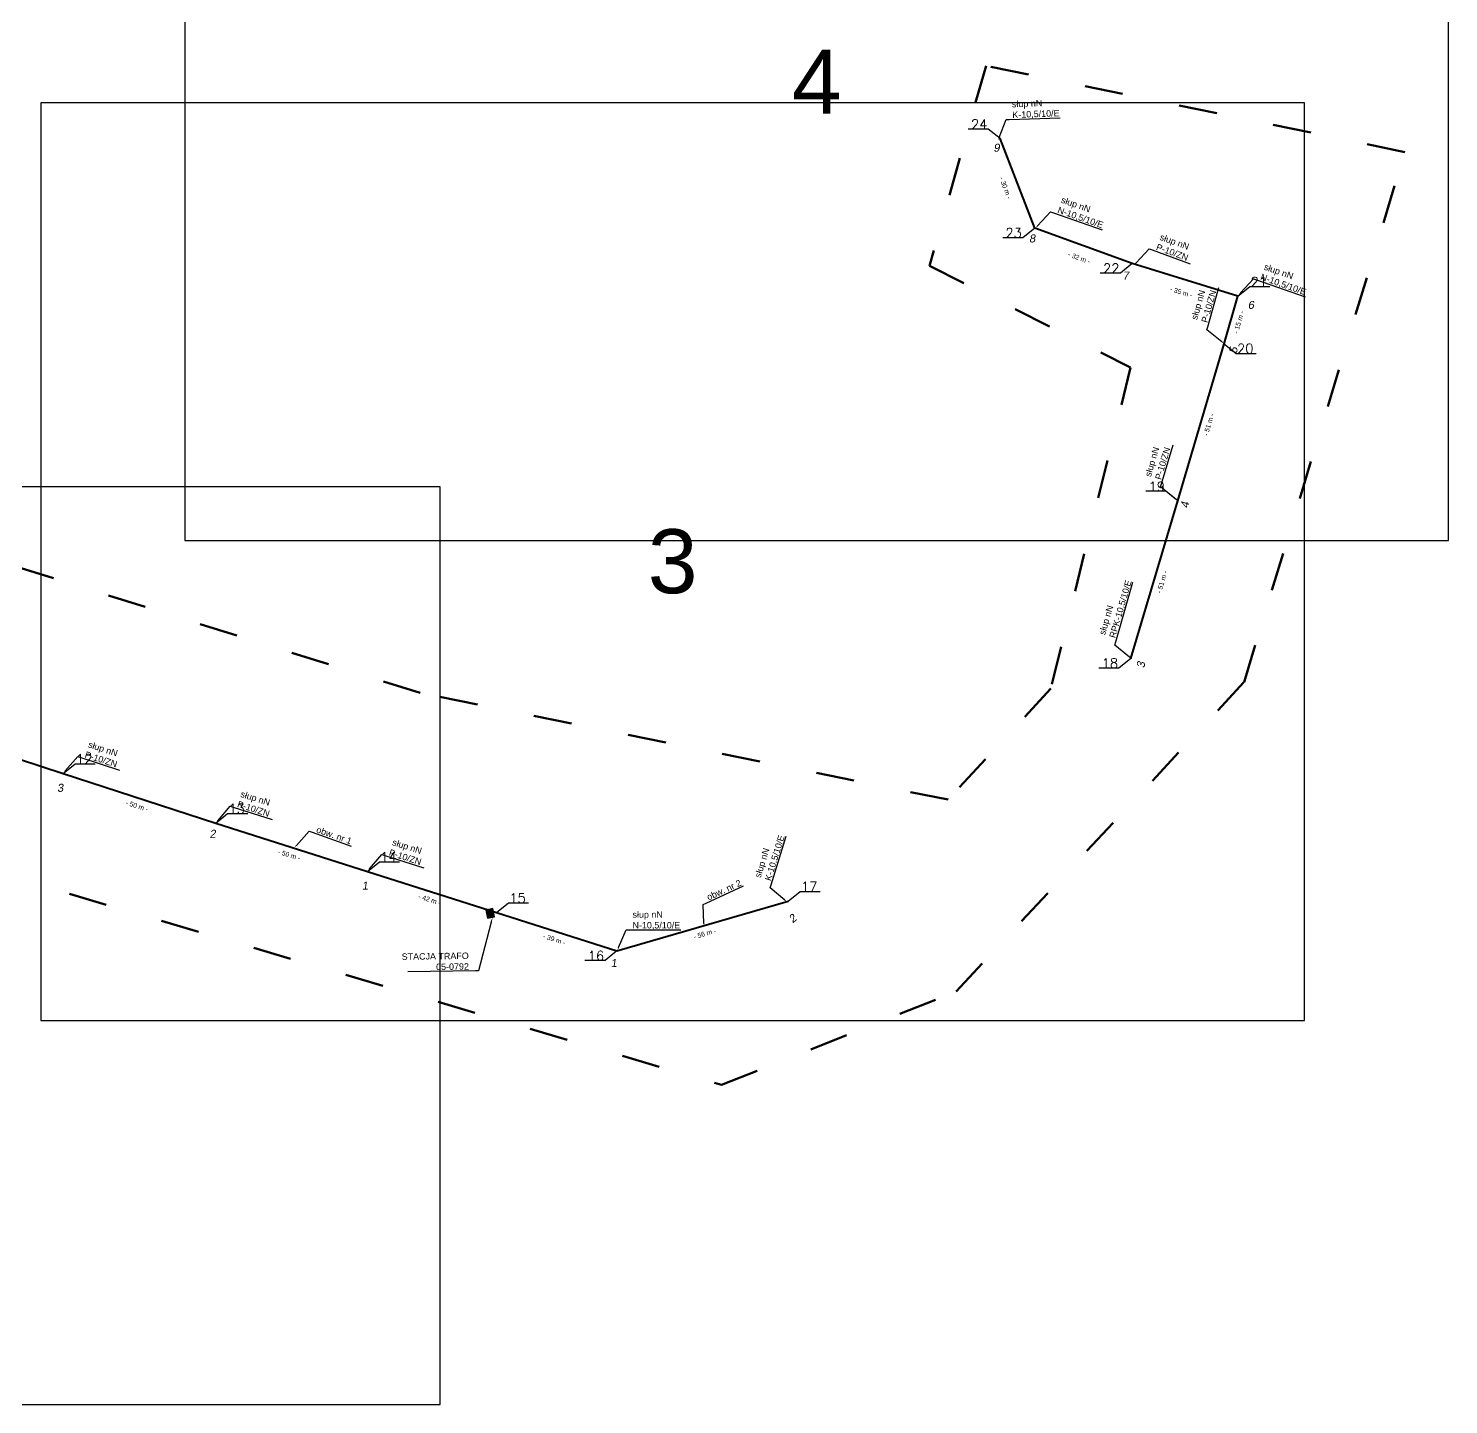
# Model space of a CAD drawing. Header units: metres. Extents: x 7540627 to 7542972, y 5787273 to 5789259.
# Drawn here: x 7541583 to 7542026.6, y 5787273.3 to 5787703.4 of the extents above; entities that cross this region are included whole.
import ezdxf
from ezdxf import colors
from ezdxf.entities.mleader import LeaderData, LeaderLine
from ezdxf.math import Vec2, Vec3

# ---------------------------------------------------------------- set-up
doc = ezdxf.new("R2010")
doc.units = ezdxf.units.M
doc.header["$MEASUREMENT"] = 0
doc.linetypes.add('ACAD_ISO03W100', pattern=[30, 12, -18])
for name, color, linetype, lineweight in [('!TELE', 30, 'Continuous', 40), ('!trafo', 6, 'ACAD_ISO03W100', 50), ('_numery slupow etap 4 cz. 2', 7, 'Continuous', 40)]:
    doc.layers.add(name, color=color, linetype=linetype, lineweight=lineweight)
for name, color, linetype in [('!wymiary', 7, 'Continuous'), ('_MM opisy', 7, 'Continuous'), ('_mm trafo', 3, 'Continuous'), ('makro-numeracja-punktow', 7, 'Continuous')]:
    doc.layers.add(name, color=color, linetype=linetype)
doc.layers.add('WT_arkusze', color=1, linetype='Continuous', plot=False)
doc.styles.add('GeodText', font='romans.shx')
doc.styles.get("Standard").update_dxf_attribs({"font": 'arial.ttf'})
doc.dimstyles.new('opis linie', dxfattribs={"dimtxt": 1.5, "dimasz": 2.5, "dimexe": 1.25, "dimexo": 0.625, "dimgap": 2.5, "dimtad": 4, "dimdec": 0, "dimtxsty": 'Standard', "dimcen": 2.5, "dimse1": 1, "dimse2": 1, "dimsd1": 1, "dimsd2": 1, "dimclrt": 256, "dimazin": 3, "dimtfac": 1, "dimtdec": 0, "dimtmove": 0, "dimatfit": 3, "dimtfill": 1})
doc.dimstyles.get("Standard").update_dxf_attribs({"dimtxt": 2.5, "dimasz": 2.5, "dimexe": 1.25, "dimexo": 0.625, "dimtad": 1, "dimtxsty": 'Standard', "dimcen": 2.5, "dimazin": 3, "dimtfac": 1, "dimtmove": 0, "dimatfit": 3})

# ---------------------------------------------------------------- blocks, each defined once
blk = doc.blocks.new('*D205')
at = {"layer": '!wymiary', "insert": (7541888.16, 5787653.53), "char_height": 1.5, "attachment_point": 5, "rotation": 291.0293, "bg_fill": 3, "box_fill_scale": 1.25, "bg_fill_color": 257, "bg_fill_transparency": 0}
blk.add_mtext('\\A1;- 30 m -', dxfattribs=at)
blk = doc.blocks.new('*D206')
at = {"layer": '!wymiary', "insert": (7541911.16, 5787631.67), "char_height": 1.5, "attachment_point": 5, "rotation": 340.0193, "bg_fill": 3, "box_fill_scale": 1.25, "bg_fill_color": 257, "bg_fill_transparency": 0}
blk.add_mtext('\\A1;- 32 m -', dxfattribs=at)
blk = doc.blocks.new('*D207')
at = {"layer": '!wymiary', "insert": (7541943.07, 5787620.96), "char_height": 1.5, "attachment_point": 5, "rotation": 342.7886, "bg_fill": 3, "box_fill_scale": 1.25, "bg_fill_color": 257, "bg_fill_transparency": 0}
blk.add_mtext('\\A1;- 35 m -', dxfattribs=at)
blk = doc.blocks.new('*D208')
at = {"layer": '!wymiary', "insert": (7541961.04, 5787611.57), "char_height": 1.5, "attachment_point": 5, "rotation": 74.0459, "bg_fill": 3, "box_fill_scale": 1.25, "bg_fill_color": 257, "bg_fill_transparency": 0}
blk.add_mtext('\\A1;- 15 m -', dxfattribs=at)
blk = doc.blocks.new('*D209')
at = {"layer": '!wymiary', "insert": (7541951.65, 5787579.57), "char_height": 1.5, "attachment_point": 5, "rotation": 73.5395, "bg_fill": 3, "box_fill_scale": 1.25, "bg_fill_color": 257, "bg_fill_transparency": 0}
blk.add_mtext('\\A1;- 51 m -', dxfattribs=at)
blk = doc.blocks.new('*D210')
at = {"layer": '!wymiary', "insert": (7541937.07, 5787530.39), "char_height": 1.5, "attachment_point": 5, "rotation": 73.4291, "bg_fill": 3, "box_fill_scale": 1.25, "bg_fill_color": 257, "bg_fill_transparency": 0}
blk.add_mtext('\\A1;- 51 m -', dxfattribs=at)
blk = doc.blocks.new('*D277')
at = {"layer": '!wymiary', "insert": (7541794.24, 5787420.47), "char_height": 1.5, "attachment_point": 5, "rotation": 16.2833, "bg_fill": 3, "box_fill_scale": 1.25, "bg_fill_color": 257, "bg_fill_transparency": 0}
blk.add_mtext('\\A1;- 56 m -', dxfattribs=at)
blk = doc.blocks.new('*D278')
at = {"layer": '!wymiary', "insert": (7541747.23, 5787418.69), "char_height": 1.5, "attachment_point": 5, "rotation": 342.2939, "bg_fill": 3, "box_fill_scale": 1.25, "bg_fill_color": 257, "bg_fill_transparency": 0}
blk.add_mtext('\\A1;- 39 m -', dxfattribs=at)
blk = doc.blocks.new('*D279')
at = {"layer": '!wymiary', "insert": (7541708.26, 5787431.14), "char_height": 1.5, "attachment_point": 5, "rotation": 342.3185, "bg_fill": 3, "box_fill_scale": 1.25, "bg_fill_color": 257, "bg_fill_transparency": 0}
blk.add_mtext('\\A1;- 42 m -', dxfattribs=at)
blk = doc.blocks.new('*D280')
at = {"layer": '!wymiary', "insert": (7541664.4, 5787445.09), "char_height": 1.5, "attachment_point": 5, "rotation": 342.3561, "bg_fill": 3, "box_fill_scale": 1.25, "bg_fill_color": 257, "bg_fill_transparency": 0}
blk.add_mtext('\\A1;- 50 m -', dxfattribs=at)
blk = doc.blocks.new('*D281')
at = {"layer": '!wymiary', "insert": (7541616.86, 5787460.4), "char_height": 1.5, "attachment_point": 5, "rotation": 341.9348, "bg_fill": 3, "box_fill_scale": 1.25, "bg_fill_color": 257, "bg_fill_transparency": 0}
blk.add_mtext('\\A1;- 50 m -', dxfattribs=at)
blk = doc.blocks.new('*D282')
at = {"layer": '!wymiary', "insert": (7541569.17, 5787475.97), "char_height": 1.5, "attachment_point": 5, "rotation": 341.8989, "bg_fill": 3, "box_fill_scale": 1.25, "bg_fill_color": 257, "bg_fill_transparency": 0}
blk.add_mtext('\\A1;- 50 m -', dxfattribs=at)
blk = doc.blocks.new('trafo')
at = {"layer": '_mm trafo'}
h = blk.add_hatch(color=256, dxfattribs=at)
h.dxf.hatch_style = 1
h.paths.add_polyline_path([(-1.15, 1.02), (-0.52, -1.51), (1.64, -0.96), (1.01, 1.59)])
at = {"layer": '_mm trafo', "flags": 128}
blk.add_lwpolyline([(-0.52, -1.52), (1.64, -0.96), (0.98, 1.58), (-1.17, 0.99), (-0.52, -1.52)], close=True, dxfattribs=at)

msp = doc.modelspace()

# ---------------------------------------------------------------- linework, layer by layer
at = {"layer": '!TELE'}
msp.add_lwpolyline([(7541927.33, 5787506.49), (7541941.98, 5787555.72), (7541956.5, 5787604.84), (7541960.74, 5787619.69), (7541927.78, 5787629.9), (7541897.28, 5787640.99), (7541886.53, 5787668.95)], dxfattribs=at)
at = {"layer": '!TELE', "elevation": 175.02}
msp.add_lwpolyline([(7541088.86, 5787634.42), (7541125.55, 5787622.44), (7541164.61, 5787609.77), (7541214.64, 5787593.14), (7541262.04, 5787577.95), (7541310.72, 5787562.19), (7541358.94, 5787546.71), (7541401.75, 5787532.87), (7541449.69, 5787517.31), (7541498.11, 5787501.68), (7541546.09, 5787486.17), (7541593.81, 5787470.57), (7541641.46, 5787455.02), (7541688.85, 5787439.95), (7541729.19, 5787427.09), (7541766.81, 5787415.08), (7541820.25, 5787430.69)], dxfattribs=at)

# ---------------------------------------------------------------- texts
at = {"layer": 'makro-numeracja-punktow', "lineweight": 30, "char_height": 3, "line_spacing_factor": 0.8, "style": 'GeodText'}
for s, insert, attachment_point in [('24', (7541882.53, 5787671.95), 9), ('15', (7541733.19, 5787430.09), 7)]:
    msp.add_mtext(s, dxfattribs=dict(at, insert=insert, attachment_point=attachment_point))
at = {"layer": 'WT_arkusze', "char_height": 20, "attachment_point": 5}
for s, insert in [('4', (7541829.2, 5787686.73)), ('3', (7541784.2, 5787536.73))]:
    msp.add_mtext(s, dxfattribs=dict(at, insert=insert))

# ---------------------------------------------------------------- next in the draw order: leaders
at = {"layer": '_MM opisy'}
ml = msp.add_multileader_mtext('Standard', dxfattribs=at)
ml.set_content('\\pxql;słup nN\\PK-10,5/10/E', color=256)
ml.set_leader_properties()
ml.build(insert=Vec2(0, 0))
ml.multileader.update_dxf_attribs({"has_text_frame": 1, "text_left_attachment_type": 5, "text_right_attachment_type": 5, "dogleg_length": 1, "arrow_head_size": 1})
ctx = ml.context
ctx.base_point, ctx.char_height, ctx.arrow_head_size, ctx.landing_gap_size, ctx.plane_origin, ctx.plane_x_axis, ctx.plane_y_axis = Vec3(7541889.35, 5787674.92), 2, 1, 1, Vec3(7541887.64, 5787667.03), Vec3(0.999361, 0.035743), Vec3(-0.035743, 0.999361)
ctx.left_attachment, ctx.right_attachment = 5, 5
notes = []
notes.append((ctx, [(0, (1, 1, 0), (7541888.35, 5787674.88), (0.999361, 0.035743), 1, [(0, [(7541885.87, 5787668.38), (7541888.35, 5787674.88)], 0, [])])]))
ctx.mtext.insert, ctx.mtext.text_direction, ctx.mtext.rotation, ctx.mtext.flow_direction = Vec3(7541890.14, 5787680.72), Vec3(0.999361, 0.035743), 0.03575, 5
ctx.mtext.has_bg_fill, ctx.mtext.bg_color, ctx.mtext.bg_scale_factor, ctx.mtext.bg_transparency, ctx.mtext.use_window_bg_color = 1, -1023410175, 1, 0, 1
ml = msp.add_multileader_mtext('Standard', dxfattribs=at)
ml.set_content('\\pxql;słup nN\\PN-10,5/10/E', color=256)
ml.set_leader_properties()
ml.build(insert=Vec2(0, 0))
ml.multileader.update_dxf_attribs({"has_text_frame": 1, "text_left_attachment_type": 5, "text_right_attachment_type": 5, "dogleg_length": 1, "arrow_head_size": 1})
ctx = ml.context
ctx.base_point, ctx.char_height, ctx.arrow_head_size, ctx.landing_gap_size, ctx.plane_origin, ctx.plane_x_axis, ctx.plane_y_axis = Vec3(7541903.16, 5787645.76), 2, 1, 1, Vec3(7541898.69, 5787639.04), Vec3(0.943508, -0.331351), Vec3(0.331351, 0.943508)
ctx.left_attachment, ctx.right_attachment = 5, 5
notes.append((ctx, [(0, (1, 1, 0), (7541902.22, 5787646.09), (0.943508, -0.331351), 1, [(0, [(7541897.54, 5787640.95), (7541902.22, 5787646.09)], 0, [])])]))
ctx.mtext.insert, ctx.mtext.text_direction, ctx.mtext.rotation, ctx.mtext.flow_direction = Vec3(7541906.02, 5787650.87), Vec3(0.943508, -0.331351), 5.94545, 5
ctx.mtext.has_bg_fill, ctx.mtext.bg_color, ctx.mtext.bg_scale_factor, ctx.mtext.bg_transparency, ctx.mtext.use_window_bg_color = 1, -1023410175, 1, 0, 1
ml = msp.add_multileader_mtext('Standard', dxfattribs=at)
ml.set_content('\\pxql;słup nN\\PP-10/ZN', color=256)
ml.set_leader_properties()
ml.build(insert=Vec2(0, 0))
ml.multileader.update_dxf_attribs({"has_text_frame": 1, "text_left_attachment_type": 5, "text_right_attachment_type": 5, "dogleg_length": 1, "arrow_head_size": 1})
ctx = ml.context
ctx.base_point, ctx.char_height, ctx.arrow_head_size, ctx.landing_gap_size, ctx.plane_origin, ctx.plane_x_axis, ctx.plane_y_axis = Vec3(7541933.95, 5787634.19), 2, 1, 1, Vec3(7541929.41, 5787627.52), Vec3(0.939808, -0.341703), Vec3(0.341703, 0.939808)
ctx.left_attachment, ctx.right_attachment = 5, 5
notes.append((ctx, [(0, (1, 1, 0), (7541933.01, 5787634.53), (0.939808, -0.341703), 1, [(0, [(7541928.28, 5787629.44), (7541933.01, 5787634.53)], 0, [])])]))
ctx.mtext.insert, ctx.mtext.text_direction, ctx.mtext.rotation, ctx.mtext.flow_direction = Vec3(7541936.86, 5787639.27), Vec3(0.939808, -0.341703), 5.934456, 5
ctx.mtext.has_bg_fill, ctx.mtext.bg_color, ctx.mtext.bg_scale_factor, ctx.mtext.bg_transparency, ctx.mtext.use_window_bg_color = 1, -1023410175, 1, 0, 1
ml = msp.add_multileader_mtext('Standard', dxfattribs=at)
ml.set_content('\\pxql;słup nN\\PN-10,5/10/E', color=256)
ml.set_leader_properties()
ml.build(insert=Vec2(0, 0))
ml.multileader.update_dxf_attribs({"has_text_frame": 1, "text_left_attachment_type": 5, "text_right_attachment_type": 5, "dogleg_length": 1, "arrow_head_size": 1})
ctx = ml.context
ctx.base_point, ctx.char_height, ctx.arrow_head_size, ctx.landing_gap_size, ctx.plane_origin, ctx.plane_x_axis, ctx.plane_y_axis = Vec3(7541966.53, 5787624.85), 2, 1, 1, Vec3(7541962.06, 5787618.13), Vec3(0.943508, -0.331351), Vec3(0.331351, 0.943508)
ctx.left_attachment, ctx.right_attachment = 5, 5
notes.append((ctx, [(0, (1, 1, 0), (7541965.59, 5787625.18), (0.943508, -0.331351), 1, [(0, [(7541960.91, 5787620.04), (7541965.59, 5787625.18)], 0, [])])]))
ctx.mtext.insert, ctx.mtext.text_direction, ctx.mtext.rotation, ctx.mtext.flow_direction = Vec3(7541969.38, 5787629.96), Vec3(0.943508, -0.331351), 5.94545, 5
ctx.mtext.has_bg_fill, ctx.mtext.bg_color, ctx.mtext.bg_scale_factor, ctx.mtext.bg_transparency, ctx.mtext.use_window_bg_color = 1, -1023410175, 1, 0, 1
ml = msp.add_multileader_mtext('Standard', dxfattribs=at)
ml.set_content('\\pxql;słup nN\\PP-10/ZN', color=256)
ml.set_leader_properties()
ml.build(insert=Vec2(0, 0))
ml.multileader.update_dxf_attribs({"has_text_frame": 1, "text_left_attachment_type": 5, "text_right_attachment_type": 5, "dogleg_length": 1, "arrow_head_size": 1})
ctx = ml.context
ctx.base_point, ctx.char_height, ctx.arrow_head_size, ctx.landing_gap_size, ctx.plane_origin, ctx.plane_x_axis, ctx.plane_y_axis = Vec3(7541951.36, 5787610.17), 2, 1, 1, Vec3(7541958.33, 5787606.1), Vec3(0.274867, 0.961482), Vec3(-0.961482, 0.274867)
ctx.left_attachment, ctx.right_attachment = 5, 5
notes.append((ctx, [(0, (1, 1, 0), (7541951.08, 5787609.21), (0.274867, 0.961482), 1, [(0, [(7541956.5, 5787604.84), (7541951.08, 5787609.21)], 0, [])])]))
ctx.mtext.insert, ctx.mtext.text_direction, ctx.mtext.rotation, ctx.mtext.flow_direction = Vec3(7541946.08, 5787612.72), Vec3(0.274867, 0.961482), 1.292345, 5
ctx.mtext.has_bg_fill, ctx.mtext.bg_color, ctx.mtext.bg_scale_factor, ctx.mtext.bg_transparency, ctx.mtext.use_window_bg_color = 1, -1023410175, 1, 0, 1
ml = msp.add_multileader_mtext('Standard', dxfattribs=at)
ml.set_content('\\pxql;słup nN\\PP-10/ZN', color=256)
ml.set_leader_properties()
ml.build(insert=Vec2(0, 0))
ml.multileader.update_dxf_attribs({"has_text_frame": 1, "text_left_attachment_type": 5, "text_right_attachment_type": 5, "dogleg_length": 1, "arrow_head_size": 1})
ctx = ml.context
ctx.base_point, ctx.char_height, ctx.arrow_head_size, ctx.landing_gap_size, ctx.plane_origin, ctx.plane_x_axis, ctx.plane_y_axis = Vec3(7541936.89, 5787561.1), 2, 1, 1, Vec3(7541943.83, 5787556.97), Vec3(0.283354, 0.959015), Vec3(-0.959015, 0.283354)
ctx.left_attachment, ctx.right_attachment = 5, 5
notes.append((ctx, [(0, (1, 1, 0), (7541936.61, 5787560.14), (0.283354, 0.959015), 1, [(0, [(7541941.98, 5787555.72), (7541936.61, 5787560.14)], 0, [])])]))
ctx.mtext.insert, ctx.mtext.text_direction, ctx.mtext.rotation, ctx.mtext.flow_direction = Vec3(7541931.64, 5787563.69), Vec3(0.283354, 0.959015), 1.283506, 5
ctx.mtext.has_bg_fill, ctx.mtext.bg_color, ctx.mtext.bg_scale_factor, ctx.mtext.bg_transparency, ctx.mtext.use_window_bg_color = 1, -1023410175, 1, 0, 1
ml = msp.add_multileader_mtext('Standard', dxfattribs=at)
ml.set_content('\\pxql;słup nN\\PRPK-10,5/10/E', color=256)
ml.set_leader_properties()
ml.build(insert=Vec2(0, 0))
ml.multileader.update_dxf_attribs({"has_text_frame": 1, "text_left_attachment_type": 5, "text_right_attachment_type": 5, "dogleg_length": 1, "arrow_head_size": 1})
ctx = ml.context
ctx.base_point, ctx.char_height, ctx.arrow_head_size, ctx.landing_gap_size, ctx.plane_origin, ctx.plane_x_axis, ctx.plane_y_axis = Vec3(7541922.59, 5787511.64), 2, 1, 1, Vec3(7541929.55, 5787507.56), Vec3(0.277686, 0.960672), Vec3(-0.960672, 0.277686)
ctx.left_attachment, ctx.right_attachment = 5, 5
notes.append((ctx, [(0, (1, 1, 0), (7541922.31, 5787510.68), (0.277686, 0.960672), 1, [(0, [(7541927.71, 5787506.3), (7541922.31, 5787510.68)], 0, [])])]))
ctx.mtext.insert, ctx.mtext.text_direction, ctx.mtext.rotation, ctx.mtext.flow_direction = Vec3(7541917.32, 5787514.21), Vec3(0.277686, 0.960672), 1.289412, 5
ctx.mtext.has_bg_fill, ctx.mtext.bg_color, ctx.mtext.bg_scale_factor, ctx.mtext.bg_transparency, ctx.mtext.use_window_bg_color = 1, -1023410175, 1, 0, 1
ml = msp.add_multileader_mtext('Standard', dxfattribs=at)
ml.set_content('\\pxql;słup nN\\PP-10/ZN', color=256)
ml.set_leader_properties()
ml.build(insert=Vec2(0, 0))
ml.multileader.update_dxf_attribs({"has_text_frame": 1, "text_left_attachment_type": 5, "text_right_attachment_type": 5, "dogleg_length": 1, "arrow_head_size": 1})
ctx = ml.context
ctx.base_point, ctx.char_height, ctx.arrow_head_size, ctx.landing_gap_size, ctx.plane_origin, ctx.plane_x_axis, ctx.plane_y_axis = Vec3(7541599.32, 5787475.51), 2, 1, 1, Vec3(7541595, 5787468.68), Vec3(0.950704, -0.310099), Vec3(0.310099, 0.950704)
ctx.left_attachment, ctx.right_attachment = 5, 5
notes.append((ctx, [(0, (1, 1, 0), (7541598.37, 5787475.82), (0.950704, -0.310099), 1, [(0, [(7541593.81, 5787470.57), (7541598.37, 5787475.82)], 0, [])])]))
ctx.mtext.insert, ctx.mtext.text_direction, ctx.mtext.rotation, ctx.mtext.flow_direction = Vec3(7541602.06, 5787480.68), Vec3(0.950704, -0.310099), 5.967889, 5
ctx.mtext.has_bg_fill, ctx.mtext.bg_color, ctx.mtext.bg_scale_factor, ctx.mtext.bg_transparency, ctx.mtext.use_window_bg_color = 1, -1023410175, 1, 0, 1
ml = msp.add_multileader_mtext('Standard', dxfattribs=at)
ml.set_content('\\pxql;słup nN\\PP-10/ZN', color=256)
ml.set_leader_properties()
ml.build(insert=Vec2(0, 0))
ml.multileader.update_dxf_attribs({"has_text_frame": 1, "text_left_attachment_type": 5, "text_right_attachment_type": 5, "dogleg_length": 1, "arrow_head_size": 1})
ctx = ml.context
ctx.base_point, ctx.char_height, ctx.arrow_head_size, ctx.landing_gap_size, ctx.plane_origin, ctx.plane_x_axis, ctx.plane_y_axis = Vec3(7541646.94, 5787460), 2, 1, 1, Vec3(7541642.67, 5787453.15), Vec3(0.952959, -0.303101), Vec3(0.303101, 0.952959)
ctx.left_attachment, ctx.right_attachment = 5, 5
notes.append((ctx, [(0, (1, 1, 0), (7541645.99, 5787460.31), (0.952959, -0.303101), 1, [(0, [(7541641.46, 5787455.02), (7541645.99, 5787460.31)], 0, [])])]))
ctx.mtext.insert, ctx.mtext.text_direction, ctx.mtext.rotation, ctx.mtext.flow_direction = Vec3(7541649.64, 5787465.2), Vec3(0.952959, -0.303101), 5.975241, 5
ctx.mtext.has_bg_fill, ctx.mtext.bg_color, ctx.mtext.bg_scale_factor, ctx.mtext.bg_transparency, ctx.mtext.use_window_bg_color = 1, -1023410175, 1, 0, 1
ml = msp.add_multileader_mtext('Standard', dxfattribs=at)
ml.set_content('\\pxql;słup nN\\PK-10,5/10/E', color=256)
ml.set_leader_properties()
ml.build(insert=Vec2(0, 0))
ml.multileader.update_dxf_attribs({"has_text_frame": 1, "text_left_attachment_type": 5, "text_right_attachment_type": 5, "dogleg_length": 1, "arrow_head_size": 1})
ctx = ml.context
ctx.base_point, ctx.char_height, ctx.arrow_head_size, ctx.landing_gap_size, ctx.plane_origin, ctx.plane_x_axis, ctx.plane_y_axis = Vec3(7541814.97, 5787435.74), 2, 1, 1, Vec3(7541821.86, 5787431.52), Vec3(0.295684, 0.955286), Vec3(-0.955286, 0.295684)
ctx.left_attachment, ctx.right_attachment = 5, 5
notes.append((ctx, [(0, (1, 1, 0), (7541814.67, 5787434.79), (0.295684, 0.955286), 1, [(0, [(7541819.99, 5787430.3), (7541814.67, 5787434.79)], 0, [])])]))
ctx.mtext.insert, ctx.mtext.text_direction, ctx.mtext.rotation, ctx.mtext.flow_direction = Vec3(7541809.76, 5787438.4), Vec3(0.295684, 0.955286), 1.270625, 5
ctx.mtext.has_bg_fill, ctx.mtext.bg_color, ctx.mtext.bg_scale_factor, ctx.mtext.bg_transparency, ctx.mtext.use_window_bg_color = 1, -1023410175, 1, 0, 1
ml = msp.add_multileader_mtext('Standard', dxfattribs=at)
ml.set_content('\\pxql;słup nN\\PP-10/ZN', color=256)
ml.set_leader_properties()
ml.build(insert=Vec2(0, 0))
ml.multileader.update_dxf_attribs({"has_text_frame": 1, "text_left_attachment_type": 5, "text_right_attachment_type": 5, "dogleg_length": 1, "arrow_head_size": 1})
ctx = ml.context
ctx.base_point, ctx.char_height, ctx.arrow_head_size, ctx.landing_gap_size, ctx.plane_origin, ctx.plane_x_axis, ctx.plane_y_axis = Vec3(7541694.33, 5787444.93), 2, 1, 1, Vec3(7541690.06, 5787438.07), Vec3(0.95276, -0.303725), Vec3(0.303725, 0.95276)
ctx.left_attachment, ctx.right_attachment = 5, 5
notes.append((ctx, [(0, (1, 1, 0), (7541693.38, 5787445.23), (0.95276, -0.303725), 1, [(0, [(7541688.85, 5787439.95), (7541693.38, 5787445.23)], 0, [])])]))
ctx.mtext.insert, ctx.mtext.text_direction, ctx.mtext.rotation, ctx.mtext.flow_direction = Vec3(7541697.04, 5787450.12), Vec3(0.95276, -0.303725), 5.974585, 5
ctx.mtext.has_bg_fill, ctx.mtext.bg_color, ctx.mtext.bg_scale_factor, ctx.mtext.bg_transparency, ctx.mtext.use_window_bg_color = 1, -1023410175, 1, 0, 1
ml = msp.add_multileader_mtext('Standard', dxfattribs=at)
ml.set_content('\\pxql;słup nN\\PN-10,5/10/E', color=256)
ml.set_leader_properties()
ml.build(insert=Vec2(0, 0))
ml.multileader.update_dxf_attribs({"has_text_frame": 1, "text_left_attachment_type": 5, "text_right_attachment_type": 5, "dogleg_length": 1, "arrow_head_size": 1})
ctx = ml.context
ctx.base_point, ctx.char_height, ctx.arrow_head_size, ctx.landing_gap_size, ctx.plane_origin = Vec3(7541770.65, 5787421.68), 2, 1, 1, Vec3(7541768.66, 5787413.85)
ctx.left_attachment, ctx.right_attachment = 5, 5
notes.append((ctx, [(0, (1, 1, 0), (7541769.65, 5787421.68), (1, 0), 1, [(0, [(7541766.94, 5787415.27), (7541769.65, 5787421.68)], 0, [])])]))
ctx.mtext.insert, ctx.mtext.flow_direction = Vec3(7541771.65, 5787427.45), 5
ctx.mtext.has_bg_fill, ctx.mtext.bg_color, ctx.mtext.bg_scale_factor, ctx.mtext.bg_transparency, ctx.mtext.use_window_bg_color = 1, -1023410175, 1, 0, 1
for ctx, leaders in notes:
    for number, flags, end, landing, length, lines in leaders:
        leader = LeaderData()
        leader.index, (leader.has_last_leader_line, leader.has_dogleg_vector, leader.attachment_direction) = number, flags
        leader.last_leader_point, leader.dogleg_vector, leader.dogleg_length = Vec3(end), Vec3(landing), length
        for number, points, colour, breaks in lines:
            line = LeaderLine()
            line.index, line.vertices, line.color, line.breaks = number, Vec3.list(points), colors.encode_raw_color(colour), breaks
            leader.lines.append(line)
        ctx.leaders.append(leader)

# ---------------------------------------------------------------- next in the draw order: linework, layer by layer
at = {"layer": '!trafo', "color": 3}
for points in [[(7541872.75, 5787402.39), (7541962.71, 5787499.11), (7542012.9, 5787664.75), (7541882.11, 5787691.74), (7541864.41, 5787629.15), (7541927.26, 5787597.42), (7541902.3, 5787497.08), (7541870.25, 5787462.38)], [(7541870.25, 5787462.38), (7541705.29, 5787495.71), (7541079.85, 5787691.46), (7541048.77, 5787593.18), (7541799.44, 5787373.23), (7541872.75, 5787402.39)]]:
    msp.add_lwpolyline(points, dxfattribs=at)

# ---------------------------------------------------------------- next in the draw order: texts
at = {"layer": 'makro-numeracja-punktow', "lineweight": 30, "char_height": 3, "line_spacing_factor": 0.8, "style": 'GeodText'}
for s, insert, attachment_point in [('21', (7541964.74, 5787622.69), 7), ('19', (7541937.98, 5787558.72), 9), ('18', (7541923.33, 5787503.49), 9), ('12', (7541597.81, 5787473.57), 7), ('13', (7541645.46, 5787458.02), 7), ('14', (7541692.85, 5787442.95), 7), ('17', (7541824.25, 5787433.69), 7)]:
    msp.add_mtext(s, dxfattribs=dict(at, insert=insert, attachment_point=attachment_point))

# ---------------------------------------------------------------- next in the draw order: dimensions: what is measured, and where the dimension line sits
at = {"layer": '!wymiary'}
for p1, p2, picture, middle in [((7541886.53, 5787668.95), (7541897.28, 5787640.99), '*D205', (7541888.16, 5787653.53)), ((7541820.25, 5787430.69), (7541766.81, 5787415.08), '*D277', (7541794.24, 5787420.47))]:
    dim = msp.add_aligned_dim(p1=p1, p2=p2, distance=-0.75, dimstyle='opis linie', dxfattribs=at)
    dim.commit()
    dim.dimension.update_dxf_attribs({"geometry": picture, "text_midpoint": middle})

# ---------------------------------------------------------------- next in the draw order: texts
at = {"layer": '_numery slupow etap 4 cz. 2', "oblique": 10}
for s, rotation, p in [('9', 359.4803, (7541884.38, 5787664.87)), ('2', 41.1335, (7541821.72, 5787423.64))]:
    msp.add_text(s, height=2.5, rotation=rotation, dxfattribs=at).set_placement(p)
at = {"layer": 'makro-numeracja-punktow', "lineweight": 30, "insert": (7541893.28, 5787637.99), "char_height": 3, "attachment_point": 9, "line_spacing_factor": 0.8, "style": 'GeodText'}
msp.add_mtext('23', dxfattribs=at)

# ---------------------------------------------------------------- next in the draw order: dimensions: what is measured, and where the dimension line sits
at = {"layer": '!wymiary'}
for p1, p2, picture, middle in [((7541897.28, 5787640.99), (7541927.78, 5787629.9), '*D206', (7541911.16, 5787631.67)), ((7541766.81, 5787415.08), (7541729.19, 5787427.09), '*D278', (7541747.23, 5787418.69))]:
    dim = msp.add_aligned_dim(p1=p1, p2=p2, distance=-0.75, dimstyle='opis linie', dxfattribs=at)
    dim.commit()
    dim.dimension.update_dxf_attribs({"geometry": picture, "text_midpoint": middle})

# ---------------------------------------------------------------- next in the draw order: leaders
at = {"layer": '_MM opisy'}
ml = msp.add_multileader_mtext('Standard', dxfattribs=at)
ml.set_content('\\pxql;{\\C1;obw. nr 2}', color=256)
ml.set_leader_properties()
ml.build(insert=Vec2(0, 0))
ml.multileader.update_dxf_attribs({"has_text_frame": 1, "text_left_attachment_type": 5, "text_right_attachment_type": 5, "dogleg_length": 1, "arrow_head_size": 1})
ctx = ml.context
ctx.base_point, ctx.char_height, ctx.arrow_head_size, ctx.landing_gap_size, ctx.plane_origin, ctx.plane_x_axis, ctx.plane_y_axis = Vec3(7541794.69, 5787430.04), 2, 1, 1, Vec3(7541796.15, 5787422.1), Vec3(0.908607, 0.417651), Vec3(-0.417651, 0.908607)
ctx.left_attachment, ctx.right_attachment = 5, 5
notes = []
notes.append((ctx, [(0, (1, 1, 0), (7541793.78, 5787429.62), (0.908607, 0.417651), 1, [(0, [(7541793.99, 5787422.67), (7541793.78, 5787429.62)], 0, [])])]))
ctx.mtext.insert, ctx.mtext.text_direction, ctx.mtext.rotation, ctx.mtext.flow_direction = Vec3(7541794.59, 5787432.65), Vec3(0.908607, 0.417651), 0.430859, 5
ctx.mtext.has_bg_fill, ctx.mtext.bg_color, ctx.mtext.bg_scale_factor, ctx.mtext.bg_transparency, ctx.mtext.use_window_bg_color = 1, -1023410175, 1, 0, 1
at = {"layer": 'makro-numeracja-punktow', "lineweight": 30, "has_arrowhead": 0, "annotation_type": 0, "has_hookline": 1, "hookline_direction": 0, "text_width": 5.46, "horizontal_direction": (-1, 0, 0)}
msp.add_leader([(7541886.53, 5787668.95), (7541882.8, 5787671.95), (7541882.62, 5787671.95)], dimstyle='Standard', dxfattribs=at)
at = {"layer": 'makro-numeracja-punktow', "lineweight": 30, "has_arrowhead": 0, "annotation_type": 0, "has_hookline": 1, "hookline_direction": 0, "text_width": 5.46}
msp.add_leader([(7541820.25, 5787430.69), (7541823.98, 5787433.69), (7541824.16, 5787433.69)], dimstyle='Standard', dxfattribs=at)
for ctx, leaders in notes:
    for number, flags, end, landing, length, lines in leaders:
        leader = LeaderData()
        leader.index, (leader.has_last_leader_line, leader.has_dogleg_vector, leader.attachment_direction) = number, flags
        leader.last_leader_point, leader.dogleg_vector, leader.dogleg_length = Vec3(end), Vec3(landing), length
        for number, points, colour, breaks in lines:
            line = LeaderLine()
            line.index, line.vertices, line.color, line.breaks = number, Vec3.list(points), colors.encode_raw_color(colour), breaks
            leader.lines.append(line)
        ctx.leaders.append(leader)

# ---------------------------------------------------------------- next in the draw order: texts
at = {"layer": '_numery slupow etap 4 cz. 2', "oblique": 10}
for s, rotation, p in [('8', 359.4803, (7541895.52, 5787636.5)), ('1', 1.7057, (7541764.85, 5787410.03))]:
    msp.add_text(s, height=2.5, rotation=rotation, dxfattribs=at).set_placement(p)
at = {"layer": 'makro-numeracja-punktow', "lineweight": 30, "char_height": 3, "attachment_point": 9, "line_spacing_factor": 0.8, "style": 'GeodText'}
for s, insert in [('22', (7541923.78, 5787626.9)), ('16', (7541762.81, 5787412.08))]:
    msp.add_mtext(s, dxfattribs=dict(at, insert=insert))

# ---------------------------------------------------------------- next in the draw order: dimensions: what is measured, and where the dimension line sits
at = {"layer": '!wymiary'}
for p1, p2, picture, middle in [((7541927.78, 5787629.9), (7541960.74, 5787619.69), '*D207', (7541943.07, 5787620.96)), ((7541729.19, 5787427.09), (7541688.85, 5787439.95), '*D279', (7541708.26, 5787431.14))]:
    dim = msp.add_aligned_dim(p1=p1, p2=p2, distance=-0.75, dimstyle='opis linie', dxfattribs=at)
    dim.commit()
    dim.dimension.update_dxf_attribs({"geometry": picture, "text_midpoint": middle})

# ---------------------------------------------------------------- next in the draw order: leaders
at = {"layer": 'makro-numeracja-punktow', "lineweight": 30, "has_arrowhead": 0, "annotation_type": 0, "has_hookline": 1, "hookline_direction": 0, "text_width": 5.46, "horizontal_direction": (-1, 0, 0)}
for points in [[(7541897.28, 5787640.99), (7541893.55, 5787637.99), (7541893.37, 5787637.99)], [(7541766.81, 5787415.08), (7541763.08, 5787412.08), (7541762.9, 5787412.08)]]:
    msp.add_leader(points, dimstyle='Standard', dxfattribs=at)

# ---------------------------------------------------------------- next in the draw order: block references
at = {"rotation": 357.3066721443945}
msp.add_blockref('trafo', (7541727, 5787426.82), dxfattribs=at)

# ---------------------------------------------------------------- next in the draw order: texts
at = {"layer": '_numery slupow etap 4 cz. 2', "oblique": 10}
for s, rotation, p in [('7', 359.4803, (7541924.73, 5787624.9)), ('1', 1.7057, (7541687.13, 5787434.23))]:
    msp.add_text(s, height=2.5, rotation=rotation, dxfattribs=at).set_placement(p)

# ---------------------------------------------------------------- next in the draw order: dimensions: what is measured, and where the dimension line sits
at = {"layer": '!wymiary'}
for p1, p2, picture, middle in [((7541960.74, 5787619.69), (7541956.5, 5787604.84), '*D208', (7541961.04, 5787611.57)), ((7541688.85, 5787439.95), (7541641.46, 5787455.02), '*D280', (7541664.4, 5787445.09))]:
    dim = msp.add_aligned_dim(p1=p1, p2=p2, distance=-0.75, dimstyle='opis linie', dxfattribs=at)
    dim.commit()
    dim.dimension.update_dxf_attribs({"geometry": picture, "text_midpoint": middle})

# ---------------------------------------------------------------- next in the draw order: leaders
at = {"layer": '_mm trafo', "color": 3}
ml = msp.add_multileader_mtext('Standard', dxfattribs=at)
ml.set_content('STACJA TRAFO\\P05-0792', color=3)
ml.set_leader_properties()
ml.build(insert=Vec2(0, 0))
ml.multileader.update_dxf_attribs({"has_text_frame": 1, "text_left_attachment_type": 5, "text_right_attachment_type": 5, "dogleg_length": 1, "arrow_head_size": 1.5})
ctx = ml.context
ctx.base_point, ctx.char_height, ctx.arrow_head_size, ctx.plane_origin, ctx.plane_x_axis, ctx.plane_y_axis = Vec3(7541697.87, 5787408.49), 2, 1.5, Vec3(7541731.14, 5787394.73), Vec3(0.999891, 0.014731), Vec3(-0.014731, 0.999891)
ctx.left_attachment, ctx.right_attachment, ctx.text_align_type, ctx.attachment_type = 5, 5, 2, 2
notes = []
notes.append((ctx, [(0, (1, 1, 0), (7541723.58, 5787408.87), (-0.999891, -0.014731), 1, [(0, [(7541727.9, 5787425.54), (7541723.58, 5787408.87)], 0, [])])]))
ctx.mtext.insert, ctx.mtext.text_direction, ctx.mtext.rotation, ctx.mtext.alignment, ctx.mtext.flow_direction = Vec3(7541720.49, 5787414.6), Vec3(0.999891, 0.014731), 0.014731, 3, 5
at = {"layer": 'makro-numeracja-punktow', "lineweight": 30, "has_arrowhead": 0, "annotation_type": 0, "has_hookline": 1, "hookline_direction": 0, "text_width": 5.46, "horizontal_direction": (-1, 0, 0)}
msp.add_leader([(7541927.78, 5787629.9), (7541924.05, 5787626.9), (7541923.87, 5787626.9)], dimstyle='Standard', dxfattribs=at)
at = {"layer": 'makro-numeracja-punktow', "lineweight": 30, "has_arrowhead": 0, "annotation_type": 0, "has_hookline": 1, "hookline_direction": 0, "text_width": 5.46}
msp.add_leader([(7541729.19, 5787427.09), (7541732.92, 5787430.09), (7541733.1, 5787430.09)], dimstyle='Standard', dxfattribs=at)
for ctx, leaders in notes:
    for number, flags, end, landing, length, lines in leaders:
        leader = LeaderData()
        leader.index, (leader.has_last_leader_line, leader.has_dogleg_vector, leader.attachment_direction) = number, flags
        leader.last_leader_point, leader.dogleg_vector, leader.dogleg_length = Vec3(end), Vec3(landing), length
        for number, points, colour, breaks in lines:
            line = LeaderLine()
            line.index, line.vertices, line.color, line.breaks = number, Vec3.list(points), colors.encode_raw_color(colour), breaks
            leader.lines.append(line)
        ctx.leaders.append(leader)

# ---------------------------------------------------------------- next in the draw order: texts
at = {"layer": '_numery slupow etap 4 cz. 2', "oblique": 10}
msp.add_text('6', height=2.5, rotation=359.4803, dxfattribs=at).set_placement((7541963.84, 5787615.73))
at = {"layer": 'makro-numeracja-punktow', "lineweight": 30, "insert": (7541960.5, 5787601.84), "char_height": 3, "attachment_point": 7, "line_spacing_factor": 0.8, "style": 'GeodText'}
msp.add_mtext('20', dxfattribs=at)

# ---------------------------------------------------------------- next in the draw order: dimensions: what is measured, and where the dimension line sits
at = {"layer": '!wymiary'}
for p1, p2, picture, middle in [((7541956.5, 5787604.84), (7541941.98, 5787555.72), '*D209', (7541951.65, 5787579.57)), ((7541641.46, 5787455.02), (7541593.81, 5787470.57), '*D281', (7541616.86, 5787460.4))]:
    dim = msp.add_aligned_dim(p1=p1, p2=p2, distance=-0.75, dimstyle='opis linie', dxfattribs=at)
    dim.commit()
    dim.dimension.update_dxf_attribs({"geometry": picture, "text_midpoint": middle})

# ---------------------------------------------------------------- next in the draw order: leaders
at = {"layer": '_MM opisy'}
ml = msp.add_multileader_mtext('Standard', dxfattribs=at)
ml.set_content('\\pxql;{\\C1;obw. nr 1}', color=256)
ml.set_leader_properties()
ml.build(insert=Vec2(0, 0))
ml.multileader.update_dxf_attribs({"has_text_frame": 1, "text_left_attachment_type": 5, "text_right_attachment_type": 5, "dogleg_length": 1, "arrow_head_size": 1})
ctx = ml.context
ctx.base_point, ctx.char_height, ctx.arrow_head_size, ctx.landing_gap_size, ctx.plane_origin, ctx.plane_x_axis, ctx.plane_y_axis = Vec3(7541671.63, 5787452.15), 2, 1, 1, Vec3(7541667.15, 5787445.43), Vec3(0.943132, -0.332418), Vec3(0.332418, 0.943132)
ctx.left_attachment, ctx.right_attachment = 5, 5
notes = []
notes.append((ctx, [(0, (1, 1, 0), (7541670.68, 5787452.49), (0.943132, -0.332418), 1, [(0, [(7541666, 5787447.34), (7541670.68, 5787452.49)], 0, [])])]))
ctx.mtext.insert, ctx.mtext.text_direction, ctx.mtext.rotation, ctx.mtext.flow_direction = Vec3(7541673.37, 5787454.09), Vec3(0.943132, -0.332418), 5.944319, 5
ctx.mtext.has_bg_fill, ctx.mtext.bg_color, ctx.mtext.bg_scale_factor, ctx.mtext.bg_transparency, ctx.mtext.use_window_bg_color = 1, -1023410175, 1, 0, 1
at = {"layer": 'makro-numeracja-punktow', "lineweight": 30, "has_arrowhead": 0, "annotation_type": 0, "has_hookline": 1, "hookline_direction": 0, "text_width": 5.46}
for points in [[(7541960.74, 5787619.69), (7541964.47, 5787622.69), (7541964.65, 5787622.69)], [(7541688.85, 5787439.95), (7541692.58, 5787442.95), (7541692.76, 5787442.95)]]:
    msp.add_leader(points, dimstyle='Standard', dxfattribs=at)
for ctx, leaders in notes:
    for number, flags, end, landing, length, lines in leaders:
        leader = LeaderData()
        leader.index, (leader.has_last_leader_line, leader.has_dogleg_vector, leader.attachment_direction) = number, flags
        leader.last_leader_point, leader.dogleg_vector, leader.dogleg_length = Vec3(end), Vec3(landing), length
        for number, points, colour, breaks in lines:
            line = LeaderLine()
            line.index, line.vertices, line.color, line.breaks = number, Vec3.list(points), colors.encode_raw_color(colour), breaks
            leader.lines.append(line)
        ctx.leaders.append(leader)

# ---------------------------------------------------------------- next in the draw order: texts
at = {"layer": '_numery slupow etap 4 cz. 2', "oblique": 10}
for s, rotation, p in [('5', 82.2433, (7541960.47, 5787601.69)), ('3', 1.7057, (7541591.94, 5787464.79)), ('2', 1.7057, (7541639.56, 5787450.42))]:
    msp.add_text(s, height=2.5, rotation=rotation, dxfattribs=at).set_placement(p)

# ---------------------------------------------------------------- next in the draw order: dimensions: what is measured, and where the dimension line sits
at = {"layer": '!wymiary'}
for p1, p2, picture, middle in [((7541941.98, 5787555.72), (7541927.33, 5787506.49), '*D210', (7541937.07, 5787530.39)), ((7541593.81, 5787470.57), (7541546.09, 5787486.17), '*D282', (7541569.17, 5787475.97))]:
    dim = msp.add_aligned_dim(p1=p1, p2=p2, distance=-0.75, dimstyle='opis linie', dxfattribs=at)
    dim.commit()
    dim.dimension.update_dxf_attribs({"geometry": picture, "text_midpoint": middle})

# ---------------------------------------------------------------- next in the draw order: leaders
at = {"layer": 'makro-numeracja-punktow', "lineweight": 30, "has_arrowhead": 0, "annotation_type": 0, "has_hookline": 1, "hookline_direction": 0, "text_width": 5.46}
for points in [[(7541956.5, 5787604.84), (7541960.23, 5787601.84), (7541960.41, 5787601.84)], [(7541641.46, 5787455.02), (7541645.19, 5787458.02), (7541645.37, 5787458.02)]]:
    msp.add_leader(points, dimstyle='Standard', dxfattribs=at)

# ---------------------------------------------------------------- next in the draw order: linework, layer by layer
at = {"layer": 'WT_arkusze'}
for points in [[(7541631.82, 5787543.31), (7542026.58, 5787543.31), (7542026.58, 5787830.14), (7541631.82, 5787830.14)], [(7541586.82, 5787393.31), (7541981.58, 5787393.31), (7541981.58, 5787680.14), (7541586.82, 5787680.14)], [(7541316.82, 5787273.31), (7541711.58, 5787273.31), (7541711.58, 5787560.14), (7541316.82, 5787560.14)]]:
    msp.add_lwpolyline(points, close=True, dxfattribs=at)

# ---------------------------------------------------------------- next in the draw order: texts
at = {"layer": '_numery slupow etap 4 cz. 2', "oblique": 10}
for s, p in [('4', (7541945.33, 5787553.34)), ('3', (7541931.57, 5787503.36))]:
    msp.add_text(s, height=2.5, rotation=82.2433, dxfattribs=at).set_placement(p)

# ---------------------------------------------------------------- next in the draw order: leaders
at = {"layer": 'makro-numeracja-punktow', "lineweight": 30, "has_arrowhead": 0, "annotation_type": 0, "has_hookline": 1, "hookline_direction": 0, "text_width": 5.46, "horizontal_direction": (-1, 0, 0)}
for points in [[(7541941.98, 5787555.72), (7541938.25, 5787558.72), (7541938.07, 5787558.72)], [(7541927.33, 5787506.49), (7541923.6, 5787503.49), (7541923.42, 5787503.49)]]:
    msp.add_leader(points, dimstyle='Standard', dxfattribs=at)
at = {"layer": 'makro-numeracja-punktow', "lineweight": 30, "has_arrowhead": 0, "annotation_type": 0, "has_hookline": 1, "hookline_direction": 0, "text_width": 5.46}
msp.add_leader([(7541593.81, 5787470.57), (7541597.54, 5787473.57), (7541597.72, 5787473.57)], dimstyle='Standard', dxfattribs=at)

doc.saveas('drawing.dxf')
